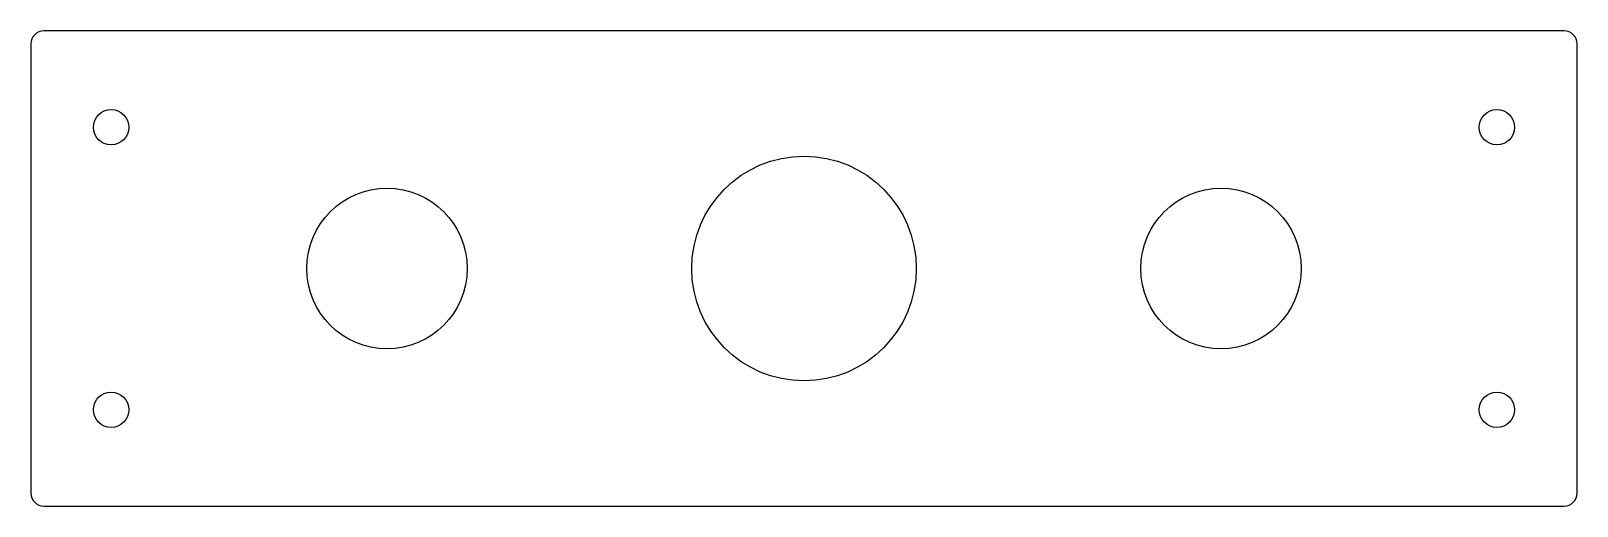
# Model space of a CAD drawing. Header units: millimetres. Extents: x -120 to 120, y -37 to 37.
import ezdxf

# ---------------------------------------------------------------- set-up
doc = ezdxf.new("R2010")
doc.units = ezdxf.units.MM

msp = doc.modelspace()

# ---------------------------------------------------------------- linework, layer by layer
at = {"color": 7, "linetype": 'Continuous', "lineweight": 25}
for p, q in [((118.5, 37), (-118.5, 37)), ((-120.5, 35), (-120.5, -35)), ((120.5, -35), (120.5, 35)), ((-118.5, -37), (118.5, -37))]:
    msp.add_line(p, q, dxfattribs=at)
for centre, radius in [((-108, 22), 2.75), ((108, 22), 2.75), ((0, 0), 17.5), ((-65, 0), 12.5), ((65, 0), 12.5), ((-108, -22), 2.75), ((108, -22), 2.75)]:
    msp.add_circle(centre, radius, dxfattribs=at)
for centre, start, end in [((-118.5, 35), 90, 180), ((118.5, 35), 0, 90), ((-118.5, -35), 180, 270), ((118.5, -35), 270, 0)]:
    msp.add_arc(centre, 2, start, end, dxfattribs=at)

doc.saveas('drawing.dxf')
